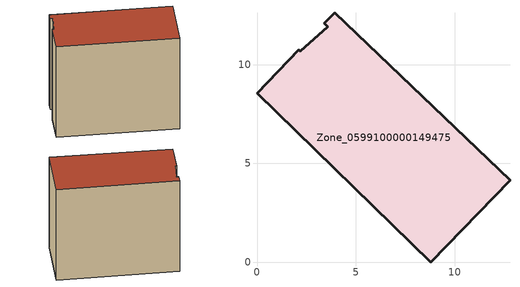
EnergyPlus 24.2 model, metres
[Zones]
Zone_0599100000149475
 floor ground (C_G): 3.41,12.09 3.93,12.63 12.81,4.14 8.8,0 0,8.56 2.12,10.75 2.19,10.68 3.58,11.93 z0
 wall outside (C_F): 8.8,0 12.81,4.14 3.93,12.63 3.41,12.09 3.58,11.93 2.19,10.68 2.12,10.75 0,8.56 8.8,0 z0:10.77
 roof outside (C_R): 3.93,12.63 3.41,12.09 3.58,11.93 2.19,10.68 2.12,10.75 0,8.56 8.8,0 12.81,4.14 z10.77
[BUILDING]
Pand.0599100000149475: North Axis=0; Terrain=City; Loads Convergence Tolerance Value=0.04; Temperature Convergence Tolerance Value=0.4; Solar Distribution=FullExterior; Maximum Number of Warmup Days=25; Minimum Number of Warmup Days=1
[Site:Location]
Rotterdam.The.Hague.AP_ZH_NLD Design_Conditions: Latitude=51.96; Longitude=4.45; Time Zone=1; Elevation=-4.5
[SITE:GROUNDTEMPERATURE:BUILDINGSURFACE]
18, 18, 18, 18, 18, 18, 18, 18, 18, 18, 18, 18
[MATERIAL] Thermal Absorptance=0.9; Solar Absorptance=0.7; Visible Absorptance=0.7
Name | Roughness | Thickness | Conductivity | Density | Specific Heat
G.TI.1946 | MediumSmooth | 0.15 | 1 | 540 | 1210
F.TI.1946 | Rough | 0.3 | 0.857143 | 1920 | 840
R.TI.1946 | MediumRough | 0.2 | 0.1 | 1500 | 1000
[CONSTRUCTION]
C_G: G.TI.1946
C_F: F.TI.1946
C_R: R.TI.1946
[ZONE]
Zone_0599100000149475: Type=1; Multiplier=1; Ceiling Height=Autocalculate; Volume=Autocalculate; Floor Area=autocalculate; Part of Total Floor Area=Yes
[ZONEINFILTRATION:DESIGNFLOWRATE]
Infil_Zone_0599100000149475: Zone or ZoneList or Space or SpaceList=Zone_0599100000149475; Schedule=AlwaysOn; Design Flow Rate Calculation Method=Flow/Area; Flow Rate per Floor Area=0.003; Constant Term Coefficient=1; Temperature Term Coefficient=0; Velocity Term Coefficient=0; Velocity Squared Term Coefficient=0
[HVACTEMPLATE:ZONE:IDEALLOADSAIRSYSTEM]
Zone_0599100000149475: Maximum Heating Supply Air Temperature=50; Minimum Cooling Supply Air Temperature=13; Maximum Heating Supply Air Humidity Ratio=0.0156; Minimum Cooling Supply Air Humidity Ratio=0.0077; Heating Limit=NoLimit; Cooling Limit=NoLimit; Dehumidification Control Type=ConstantSensibleHeatRatio; Cooling Sensible Heat Ratio=0.7; Dehumidification Setpoint=60; Humidification Control Type=None; Humidification Setpoint=30; Outdoor Air Method=None; Outdoor Air Flow Rate per Person=0.00944; Outdoor Air Flow Rate per Zone Floor Area=0; Outdoor Air Flow Rate per Zone=0; Demand Controlled Ventilation Type=None; Outdoor Air Economizer Type=NoEconomizer; Heat Recovery Type=None; Sensible Heat Recovery Effectiveness=0.7; Latent Heat Recovery Effectiveness=0.65
[ZONECONTROL:THERMOSTAT]
ThermostatControl_Zone_0599100000149475: Zone or ZoneList=Zone_0599100000149475; Control Type Schedule=DualSetpointControlType; Control 1=Thermostat_Zone_0599100000149475; Temperature Difference Between Cutout And Setpoint=0
[THERMOSTATSETPOINT:DUALSETPOINT]
Thermostat_Zone_0599100000149475: Heating Setpoint Temperature Schedule=HeatingSetpoint_Zone_0599100000149475; Cooling Setpoint Temperature Schedule=CoolingSetpoint_Zone_0599100000149475
[SCHEDULE:COMPACT]
HeatingSetpoint_Zone_0599100000149475: Through: 12/31, For: AllDays, Until: 24:00, 21
CoolingSetpoint_Zone_0599100000149475: Through: 12/31, For: AllDays, Until: 24:00, 24
DualSetpointControlType: Through: 12/31, For: AllDays, Until: 24:00, 4
AlwaysOn: Through: 12/31, For: AllDays, Until: 24:00, 1
